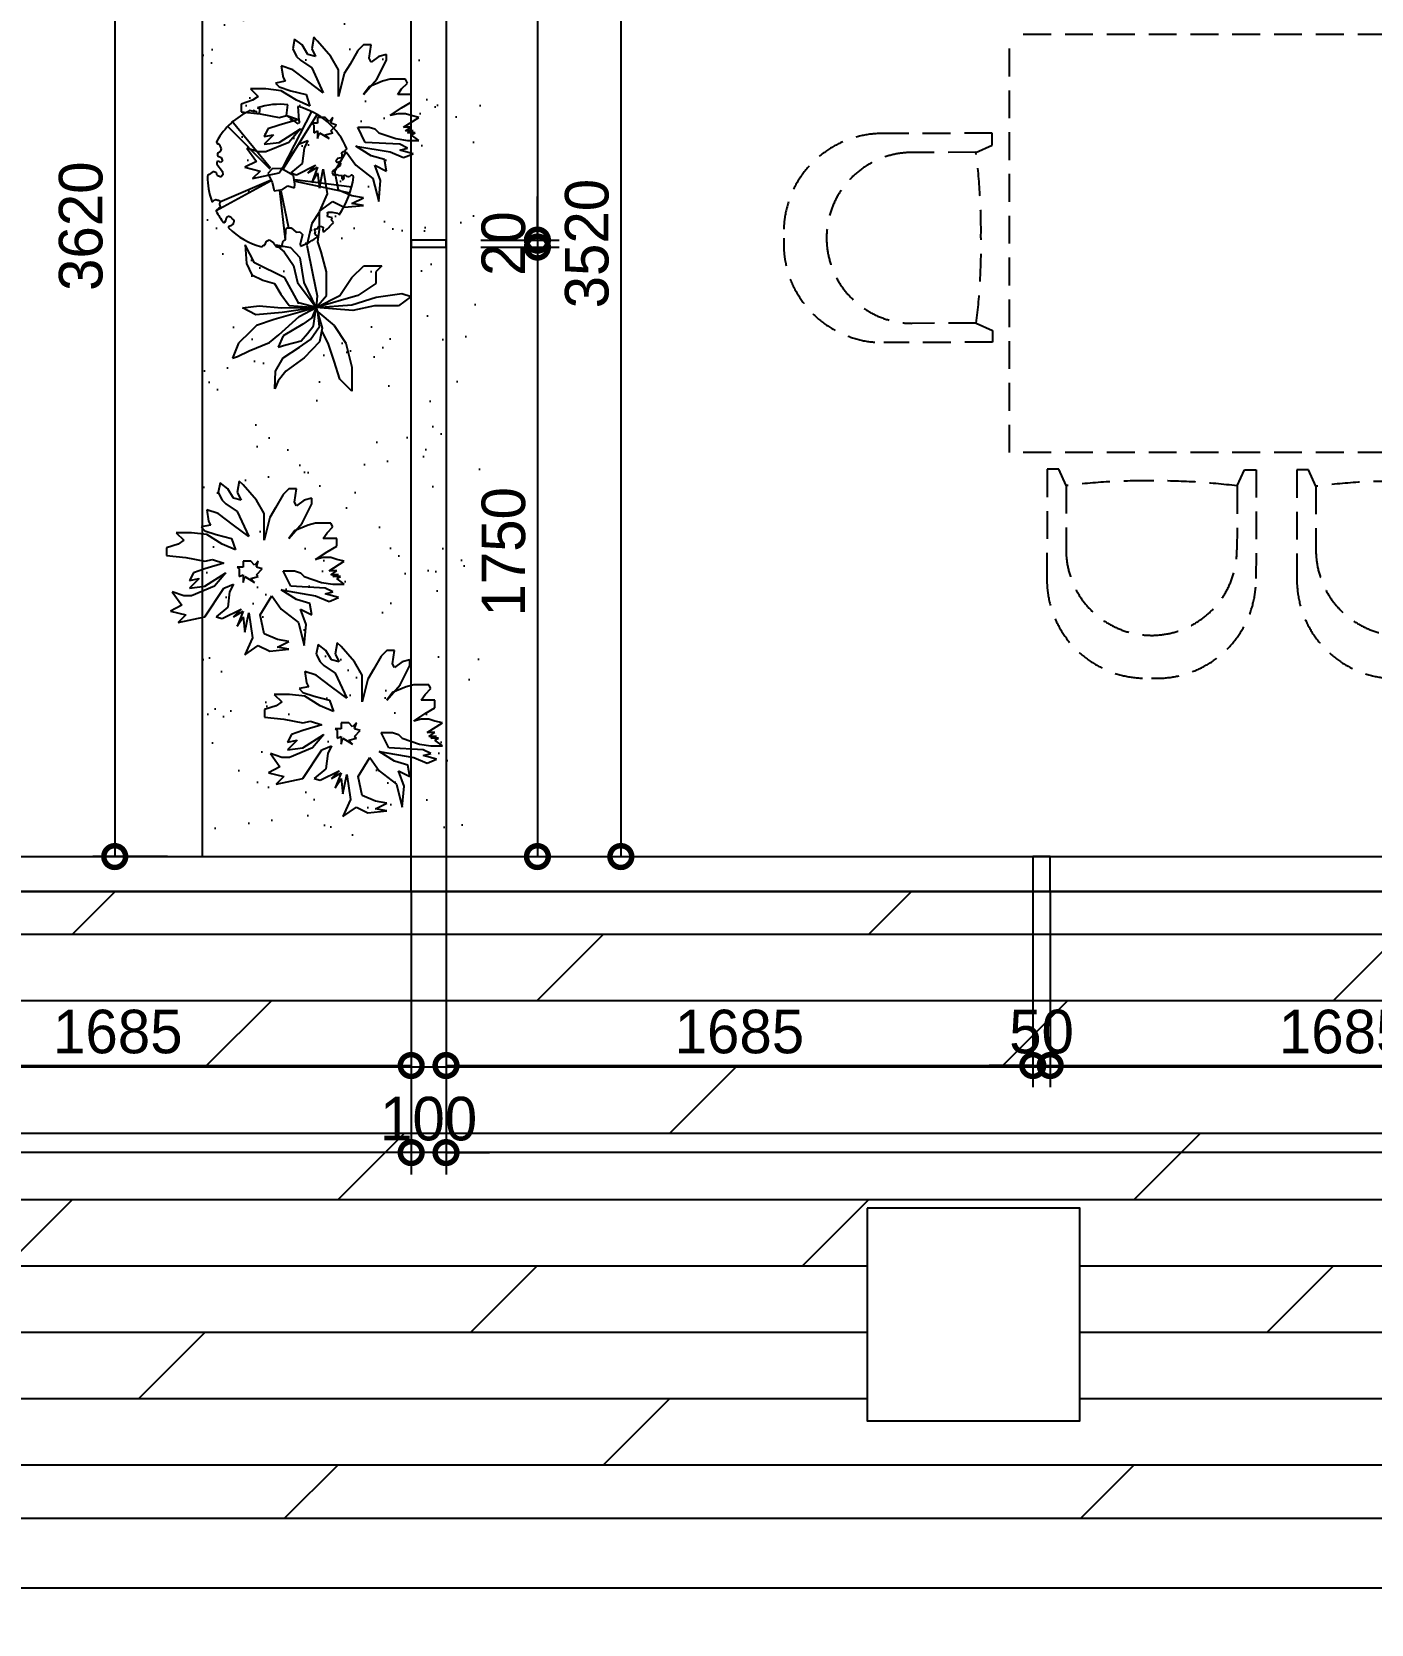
# Model space of a CAD drawing. Header units: millimetres. Extents: x 208943 to 287447, y 51026 to 80481.
# Drawn here: x 221435 to 225280, y 56502 to 61074 of the extents above; entities that cross this region are included whole.
import ezdxf

# ---------------------------------------------------------------- set-up
doc = ezdxf.new("R2010")
doc.units = ezdxf.units.MM
doc.header["$LTSCALE"] = 100
doc.header["$PDMODE"] = 3
doc.linetypes.add('DH-HID2', pattern=[1.2, 0.8, -0.4])
doc.layers.get('DEFPOINTS').update_dxf_attribs({"color": 248})
for name, color, linetype in [('07-DIM WAL', 5, 'Continuous'), ('2CONTINUOUS', 2, 'Continuous'), ('C-WIN', 4, 'Continuous'), ('CO-TREE', 251, 'Continuous'), ('E-HAT', 251, 'Continuous'), ('FU-FURM', 251, 'DH-HID2'), ('TB-TEXT', 4, 'Continuous')]:
    doc.layers.add(name, color=color, linetype=linetype)
doc.styles.add('HY울릉도L', font='Expo M.ttf')
doc.styles.add('YOURNAME', font='HY울릉도M.TTF')
doc.dimstyles.new('50', dxfattribs={"dimscale": 50, "dimtxt": 2.5, "dimasz": 2.5, "dimexe": 1.25, "dimexo": 2, "dimtad": 1, "dimdec": 0, "dimtxsty": 'HY울릉도L', "dimblk": 'DOTSMALL', "dimcen": 2.5, "dimclrd": 1, "dimclre": 1, "dimclrt": 7, "dimadec": 0, "dimazin": 0, "dimtfac": 1, "dimtdec": 0, "dimtix": 1, "dimtmove": 0, "dimatfit": 3, "dimldrblk": 'DOTSMALL', "dimfxl": 0, "dimarcsym": 0})
doc.dimstyles.new('YOURNAME-100', dxfattribs={"dimscale": 100, "dimtxt": 1.8, "dimasz": 0.9, "dimexe": 1, "dimexo": 3, "dimgap": 0.7, "dimtad": 1, "dimdec": 0, "dimzin": 0, "dimdsep": 46, "dimtxsty": 'YOURNAME', "dimblk": 'ARCHTICK', "dimcen": 0, "dimclrd": 1, "dimclre": 1, "dimclrt": 7, "dimadec": 0, "dimazin": 0, "dimtfac": 1, "dimtdec": 0, "dimtix": 1, "dimtmove": 2, "dimatfit": 3, "dimldrblk": 'ARCHTICK', "dimfxl": 0, "dimtolj": 1, "dimtzin": 0, "dimarcsym": 0})

# ---------------------------------------------------------------- blocks, each defined once
blk = doc.blocks.new('wjscpvudaus')
at = {"layer": '2CONTINUOUS'}
for p, q in [((217452.9, 56806.3), (226242.9, 56806.3)), ((208942.9, 56606.3), (226242.9, 56606.3))]:
    blk.add_line(p, q, dxfattribs=at)
blk.add_lwpolyline([(223832.9, 57696.3), (223832.9, 57086.3), (224442.9, 57086.3), (224442.9, 57696.3)], close=True, dxfattribs=at)
blk = doc.blocks.new('_DOTSMALL')
at = {"color": 0, "linetype": 'ByBlock', "const_width": 0.5}
blk.add_lwpolyline([(-0.0625, 0, 1), (0.0625, 0, 1)], format="xyb", close=True, dxfattribs=at)
blk = doc.blocks.new('*D106')
at = {"layer": '07-DIM WAL', "color": 1, "lineweight": -2}
for p, q in [((222723.7, 62226.3), (223188.1, 62226.3)), ((223125.6, 62226.3), (223125.6, 58706.3)), ((222723.7, 58706.3), (223188.1, 58706.3))]:
    blk.add_line(p, q, dxfattribs=at)
at = {"layer": 'DEFPOINTS', "color": 0}
for p in [(222623.7, 62226.3), (222623.7, 58706.3), (223125.6, 58706.3)]:
    blk.add_point(p, dxfattribs=at)
at = {"layer": '07-DIM WAL', "color": 1, "lineweight": -2, "xscale": 125, "yscale": 125, "zscale": 125}
for p, rotation in [((223125.6, 62226.3), 90), ((223125.6, 58706.3), 270)]:
    blk.add_blockref('_DOTSMALL', p, dxfattribs=dict(at, rotation=rotation))
at = {"layer": '07-DIM WAL', "color": 7, "insert": (223028.5, 60466.3), "char_height": 125, "attachment_point": 5, "rotation": 90, "style": 'HY울릉도L'}
blk.add_mtext('3520', dxfattribs=at)
blk = doc.blocks.new('*D107')
at = {"layer": '07-DIM WAL', "color": 1, "lineweight": -2}
for p, q in [((222723.7, 62226.3), (222948.6, 62226.3)), ((222886.1, 62226.3), (222886.1, 60476.3)), ((222723.7, 60476.3), (222948.6, 60476.3))]:
    blk.add_line(p, q, dxfattribs=at)
at = {"layer": 'DEFPOINTS', "color": 0}
for p in [(222623.7, 62226.3), (222623.7, 60476.3), (222886.1, 60476.3)]:
    blk.add_point(p, dxfattribs=at)
at = {"layer": '07-DIM WAL', "color": 1, "lineweight": -2, "xscale": 125, "yscale": 125, "zscale": 125}
for p, rotation in [((222886.1, 62226.3), 90), ((222886.1, 60476.3), 270)]:
    blk.add_blockref('_DOTSMALL', p, dxfattribs=dict(at, rotation=rotation))
at = {"layer": '07-DIM WAL', "color": 7, "insert": (222789.2, 61351.3), "char_height": 125, "attachment_point": 5, "rotation": 90, "style": 'HY울릉도L'}
blk.add_mtext('1750', dxfattribs=at)
blk = doc.blocks.new('*D108')
at = {"layer": '07-DIM WAL', "color": 1, "lineweight": -2}
for p, q in [((222886.1, 60476.3), (222886.1, 60601.3)), ((222723.7, 60476.3), (222948.6, 60476.3)), ((222723.7, 60456.3), (222948.6, 60456.3)), ((222886.1, 60476.3), (222886.1, 60456.3)), ((222886.1, 60456.3), (222886.1, 60331.3))]:
    blk.add_line(p, q, dxfattribs=at)
at = {"layer": 'DEFPOINTS', "color": 0}
for p in [(222623.7, 60476.3), (222623.7, 60456.3), (222886.1, 60456.3)]:
    blk.add_point(p, dxfattribs=at)
at = {"layer": '07-DIM WAL', "color": 1, "lineweight": -2, "xscale": 125, "yscale": 125, "zscale": 125}
for p, rotation in [((222886.1, 60476.3), 270), ((222886.1, 60456.3), 90)]:
    blk.add_blockref('_DOTSMALL', p, dxfattribs=dict(at, rotation=rotation))
at = {"layer": '07-DIM WAL', "color": 7, "insert": (222789, 60466.3), "char_height": 125, "attachment_point": 5, "rotation": 90, "style": 'HY울릉도L'}
blk.add_mtext('20', dxfattribs=at)
blk = doc.blocks.new('*D109')
at = {"layer": '07-DIM WAL', "color": 1, "lineweight": -2}
for p, q in [((222723.7, 60456.3), (222948.6, 60456.3)), ((222886.1, 60456.3), (222886.1, 58706.3)), ((222723.7, 58706.3), (222948.6, 58706.3))]:
    blk.add_line(p, q, dxfattribs=at)
at = {"layer": 'DEFPOINTS', "color": 0}
for p in [(222623.7, 60456.3), (222623.7, 58706.3), (222886.1, 58706.3)]:
    blk.add_point(p, dxfattribs=at)
at = {"layer": '07-DIM WAL', "color": 1, "lineweight": -2, "xscale": 125, "yscale": 125, "zscale": 125}
for p, rotation in [((222886.1, 60456.3), 90), ((222886.1, 58706.3), 270)]:
    blk.add_blockref('_DOTSMALL', p, dxfattribs=dict(at, rotation=rotation))
at = {"layer": '07-DIM WAL', "color": 7, "insert": (222789.2, 59581.3), "char_height": 125, "attachment_point": 5, "rotation": 90, "style": 'HY울릉도L'}
blk.add_mtext('1750', dxfattribs=at)
blk = doc.blocks.new('*D228')
at = {"layer": '07-DIM WAL', "color": 1, "lineweight": -2}
for p, q in [((222623.7, 58606.3), (222623.7, 57793.8)), ((228858.3, 58606.3), (228858.3, 57793.8)), ((228858.3, 57856.3), (222623.7, 57856.3))]:
    blk.add_line(p, q, dxfattribs=at)
at = {"layer": 'DEFPOINTS', "color": 0}
for p in [(222623.7, 58706.3), (228858.3, 58706.3), (222623.7, 57856.3)]:
    blk.add_point(p, dxfattribs=at)
at = {"layer": '07-DIM WAL', "color": 1, "lineweight": -2, "xscale": 125, "yscale": 125, "zscale": 125, "rotation": 180}
blk.add_blockref('_DOTSMALL', (222623.7, 57856.3), dxfattribs=at)
at = {"layer": '07-DIM WAL', "color": 1, "lineweight": -2, "xscale": 125, "yscale": 125, "zscale": 125}
blk.add_blockref('_DOTSMALL', (228858.3, 57856.3), dxfattribs=at)
at = {"layer": '07-DIM WAL', "color": 7, "insert": (225741, 57953.3), "char_height": 125, "attachment_point": 5, "style": 'HY울릉도L'}
blk.add_mtext('6235', dxfattribs=at)
blk = doc.blocks.new('*D229')
at = {"layer": '07-DIM WAL', "color": 1, "lineweight": -2}
for p, q in [((222523.7, 58606.3), (222523.7, 57793.8)), ((222623.7, 58606.3), (222623.7, 57793.8)), ((222523.7, 57856.3), (222398.7, 57856.3)), ((222623.7, 57856.3), (222523.7, 57856.3)), ((222623.7, 57856.3), (222748.7, 57856.3))]:
    blk.add_line(p, q, dxfattribs=at)
at = {"layer": 'DEFPOINTS', "color": 0}
for p in [(222523.7, 58706.3), (222623.7, 58706.3), (222523.7, 57856.3)]:
    blk.add_point(p, dxfattribs=at)
at = {"layer": '07-DIM WAL', "color": 1, "lineweight": -2, "xscale": 125, "yscale": 125, "zscale": 125}
blk.add_blockref('_DOTSMALL', (222523.7, 57856.3), dxfattribs=at)
at = {"layer": '07-DIM WAL', "color": 1, "lineweight": -2, "xscale": 125, "yscale": 125, "zscale": 125, "rotation": 180}
blk.add_blockref('_DOTSMALL', (222623.7, 57856.3), dxfattribs=at)
at = {"layer": '07-DIM WAL', "color": 7, "insert": (222573.7, 57953.1), "char_height": 125, "attachment_point": 5, "style": 'HY울릉도L'}
blk.add_mtext('100', dxfattribs=at)
blk = doc.blocks.new('*D230')
at = {"layer": '07-DIM WAL', "color": 1, "lineweight": -2}
for p, q in [((216942.9, 58606.3), (216942.9, 57793.8)), ((222523.7, 58606.3), (222523.7, 57793.8)), ((222523.7, 57856.3), (216942.9, 57856.3))]:
    blk.add_line(p, q, dxfattribs=at)
at = {"layer": 'DEFPOINTS', "color": 0}
for p in [(216942.9, 58706.3), (222523.7, 58706.3), (216942.9, 57856.3)]:
    blk.add_point(p, dxfattribs=at)
at = {"layer": '07-DIM WAL', "color": 1, "lineweight": -2, "xscale": 125, "yscale": 125, "zscale": 125, "rotation": 180}
blk.add_blockref('_DOTSMALL', (216942.9, 57856.3), dxfattribs=at)
at = {"layer": '07-DIM WAL', "color": 1, "lineweight": -2, "xscale": 125, "yscale": 125, "zscale": 125}
blk.add_blockref('_DOTSMALL', (222523.7, 57856.3), dxfattribs=at)
at = {"layer": '07-DIM WAL', "color": 7, "insert": (219733.3, 57953.1), "char_height": 125, "attachment_point": 5, "style": 'HY울릉도L'}
blk.add_mtext('5581', dxfattribs=at)
blk = doc.blocks.new('*D285')
at = {"layer": '07-DIM WAL', "color": 1, "lineweight": -2}
for p, q in [((222623.7, 58606.3), (222623.7, 58043.8)), ((224308.3, 58606.3), (224308.3, 58043.8)), ((222623.7, 58106.3), (224308.3, 58106.3))]:
    blk.add_line(p, q, dxfattribs=at)
at = {"layer": 'DEFPOINTS', "color": 0}
for p in [(222623.7, 58706.3), (224308.3, 58706.3), (224308.3, 58106.3)]:
    blk.add_point(p, dxfattribs=at)
at = {"layer": '07-DIM WAL', "color": 1, "lineweight": -2, "xscale": 125, "yscale": 125, "zscale": 125, "rotation": 180}
blk.add_blockref('_DOTSMALL', (222623.7, 58106.3), dxfattribs=at)
at = {"layer": '07-DIM WAL', "color": 1, "lineweight": -2, "xscale": 125, "yscale": 125, "zscale": 125}
blk.add_blockref('_DOTSMALL', (224308.3, 58106.3), dxfattribs=at)
at = {"layer": '07-DIM WAL', "color": 7, "insert": (223466, 58203.1), "char_height": 125, "attachment_point": 5, "style": 'HY울릉도L'}
blk.add_mtext('1685', dxfattribs=at)
blk = doc.blocks.new('*D286')
at = {"layer": '07-DIM WAL', "color": 1, "lineweight": -2}
for p, q in [((224308.3, 58606.3), (224308.3, 58043.8)), ((224358.3, 58606.3), (224358.3, 58043.8)), ((224308.3, 58106.3), (224183.3, 58106.3)), ((224308.3, 58106.3), (224358.3, 58106.3)), ((224358.3, 58106.3), (224483.3, 58106.3))]:
    blk.add_line(p, q, dxfattribs=at)
at = {"layer": 'DEFPOINTS', "color": 0}
for p in [(224308.3, 58706.3), (224358.3, 58706.3), (224358.3, 58106.3)]:
    blk.add_point(p, dxfattribs=at)
at = {"layer": '07-DIM WAL', "color": 1, "lineweight": -2, "xscale": 125, "yscale": 125, "zscale": 125}
blk.add_blockref('_DOTSMALL', (224308.3, 58106.3), dxfattribs=at)
at = {"layer": '07-DIM WAL', "color": 1, "lineweight": -2, "xscale": 125, "yscale": 125, "zscale": 125, "rotation": 180}
blk.add_blockref('_DOTSMALL', (224358.3, 58106.3), dxfattribs=at)
at = {"layer": '07-DIM WAL', "color": 7, "insert": (224333.3, 58203.1), "char_height": 125, "attachment_point": 5, "style": 'HY울릉도L'}
blk.add_mtext('50', dxfattribs=at)
blk = doc.blocks.new('*D287')
at = {"layer": '07-DIM WAL', "color": 1, "lineweight": -2}
for p, q in [((224358.3, 58606.3), (224358.3, 58043.8)), ((226042.9, 58606.3), (226042.9, 58043.8)), ((224358.3, 58106.3), (226042.9, 58106.3))]:
    blk.add_line(p, q, dxfattribs=at)
at = {"layer": 'DEFPOINTS', "color": 0}
for p in [(224358.3, 58706.3), (226042.9, 58706.3), (226042.9, 58106.3)]:
    blk.add_point(p, dxfattribs=at)
at = {"layer": '07-DIM WAL', "color": 1, "lineweight": -2, "xscale": 125, "yscale": 125, "zscale": 125, "rotation": 180}
blk.add_blockref('_DOTSMALL', (224358.3, 58106.3), dxfattribs=at)
at = {"layer": '07-DIM WAL', "color": 1, "lineweight": -2, "xscale": 125, "yscale": 125, "zscale": 125}
blk.add_blockref('_DOTSMALL', (226042.9, 58106.3), dxfattribs=at)
at = {"layer": '07-DIM WAL', "color": 7, "insert": (225200.6, 58203.1), "char_height": 125, "attachment_point": 5, "style": 'HY울릉도L'}
blk.add_mtext('1685', dxfattribs=at)
blk = doc.blocks.new('*D294')
at = {"layer": '07-DIM WAL', "color": 1, "lineweight": -2}
for p, q in [((220839.1, 58606.3), (220839.1, 58043.8)), ((222523.7, 58606.3), (222523.7, 58043.8)), ((220839.1, 58106.3), (222523.7, 58106.3))]:
    blk.add_line(p, q, dxfattribs=at)
at = {"layer": 'DEFPOINTS', "color": 0}
for p in [(220839.1, 58706.3), (222523.7, 58706.3), (222523.7, 58106.3)]:
    blk.add_point(p, dxfattribs=at)
at = {"layer": '07-DIM WAL', "color": 1, "lineweight": -2, "xscale": 125, "yscale": 125, "zscale": 125, "rotation": 180}
blk.add_blockref('_DOTSMALL', (220839.1, 58106.3), dxfattribs=at)
at = {"layer": '07-DIM WAL', "color": 1, "lineweight": -2, "xscale": 125, "yscale": 125, "zscale": 125}
blk.add_blockref('_DOTSMALL', (222523.7, 58106.3), dxfattribs=at)
at = {"layer": '07-DIM WAL', "color": 7, "insert": (221681.4, 58203.1), "char_height": 125, "attachment_point": 5, "style": 'HY울릉도L'}
blk.add_mtext('1685', dxfattribs=at)
blk = doc.blocks.new('F-513')
at = {"layer": 'FU-FURM'}
for p, q in [((3000, 600), (0, 600)), ((0, -600), (0, 600)), ((-49.1, 316.8), (-361.4, 316.3)), ((-95.8, 262), (-49.1, 283.1)), ((-49.1, 283.1), (-49.1, 316.9)), ((-95.9, 262.1), (-279.5, 261.7)), ((-95, -228.6), (-278.6, -228.9)), ((-95, -228.6), (-48.1, -249.5)), ((-48.1, -249.5), (-48.1, -283.2)), ((-48.1, -283.2), (-360.4, -284)), ((3000, -600), (0, -600)), ((108.6, -648.1), (107.8, -960.4)), ((142.3, -648.1), (108.5, -648.1)), ((163.2, -695), (142.3, -648.1)), ((653.8, -695.8), (674.9, -649.1)), ((674.9, -649.1), (708.6, -649.1)), ((708.6, -649.1), (708, -961.4)), ((858.7, -650), (824.9, -650)), ((825, -650), (825.5, -962.3)), ((879.8, -696.7), (858.7, -650)), ((163.2, -695), (162.8, -878.6)), ((653.8, -695.9), (653.5, -879.5)), ((879.7, -696.8), (880.1, -880.4))]:
    blk.add_line(p, q, dxfattribs=at)
for centre, radius, start, end in [((-364, 32.3), 284, 89.4711, 183.3157), ((-279, 15.9), 245.8, 90.0951, 180.3391), ((-1850.5, 36.3), 1769.1, 359.369, 7.3329), ((-363.9, 0), 284, 176.794, 270.7191), ((-279, 16.9), 245.8, 179.8511, 270.0951), ((-1850.3, -8.6), 1769.1, 352.8573, 0.8212), ((383.1, -2450.3), 1769.1, 89.1788, 97.1427), ((428, -2450.5), 1769.1, 82.6671, 90.631), ((1105.5, -2451.4), 1769.1, 89.369, 97.3329), ((408.6, -879), 245.8, 179.9049, 270.1489), ((407.7, -879), 245.8, 269.6609, 359.9049), ((1125.9, -880), 245.8, 180.0951, 270.3391), ((391.7, -963.9), 284, 179.2809, 273.206), ((424.1, -964), 284, 266.6843, 0.5289), ((1109.5, -964.9), 284, 179.4711, 273.3157)]:
    blk.add_arc(centre, radius, start, end, dxfattribs=at)
blk = doc.blocks.new('*D334')
at = {"layer": '07-DIM WAL', "color": 1, "lineweight": -2}
for p, q in [((221823.7, 62326.3), (221610.1, 62326.3)), ((221672.6, 62326.3), (221672.6, 58706.3)), ((221823.7, 58706.3), (221610.1, 58706.3))]:
    blk.add_line(p, q, dxfattribs=at)
at = {"layer": 'DEFPOINTS', "color": 0}
for p in [(221923.7, 62326.3), (221672.6, 58706.3), (221923.7, 58706.3)]:
    blk.add_point(p, dxfattribs=at)
at = {"layer": '07-DIM WAL', "color": 1, "lineweight": -2, "xscale": 125, "yscale": 125, "zscale": 125}
for p, rotation in [((221672.6, 62326.3), 90), ((221672.6, 58706.3), 270)]:
    blk.add_blockref('_DOTSMALL', p, dxfattribs=dict(at, rotation=rotation))
at = {"layer": '07-DIM WAL', "color": 7, "insert": (221575.6, 60516.3), "char_height": 125, "attachment_point": 5, "rotation": 90, "style": 'HY울릉도L'}
blk.add_mtext('3620', dxfattribs=at)
blk = doc.blocks.new('T-039')
at = {"layer": 'CO-TREE'}
for p, q in [((12.1, 461.5), (-24.7, 405.2)), ((12.1, 377), (12.1, 461.5)), ((-24.7, 405.2), (-48.3, 301)), ((4.2, 317.8), (12.1, 377)), ((20, 270), (4.2, 317.8)), ((-298, 216.5), (-342.7, 303.8)), ((-342.7, 303.8), (-337.5, 213.6)), ((-124.6, 289.7), (-195.5, 301)), ((-195.5, 301), (-156.1, 270)), ((-156.1, 270), (-111.4, 205.2)), ((-79.9, 241.8), (-124.6, 289.7)), ((-61.5, 123.5), (-79.9, 241.8)), ((-48.3, 301), (-19.4, 160.1)), ((46.3, 174.2), (20, 270)), ((-337.5, 213.6), (-311.2, 160.1)), ((-311.2, 160.1), (-258.6, 134.8)), ((-153.5, 146), (-298, 216.5)), ((-111.4, 205.2), (-93, 123.5)), ((-19.4, 160.1), (1.6, 58.8)), ((46.3, 61.5), (46.3, 174.2)), ((167.7, 146.3), (224.8, 203.5)), ((224.8, 203.5), (310.6, 203.5)), ((310.6, 203.5), (282, 174.9)), ((282, 174.9), (282, 117.7)), ((-258.6, 134.8), (-203.4, 117.9)), ((-203.4, 117.9), (-171.9, 67.2)), ((-87.8, 25), (-153.5, 146)), ((-93, 123.5), (-3.8, 3.4)), ((-3.8, 3.4), (-61.5, 123.5)), ((110.5, 60.6), (167.7, 146.3)), ((282, 117.7), (196.3, 60.6)), ((-355.9, 2.4), (-277, 10.9)), ((-292.8, -31.3), (-355.9, 2.4)), ((-277, 10.9), (-169.2, 2.4)), ((-3.8, 3.4), (-203.8, -53.7)), ((-171.9, 67.2), (-132.4, 13.7)), ((-169.2, 2.4), (-3.8, 3.4)), ((-3.8, 3.4), (-166.6, -20.1)), ((-132.4, 13.7), (-3.8, 3.4)), ((-3.8, 3.4), (-87.8, 25)), ((-85.1, -39.8), (-3.8, 3.4)), ((-3.8, 3.4), (-24.7, -45.4)), ((-16.8, -84.9), (-3.8, 3.4)), ((-3.8, 3.4), (46.3, 61.5)), ((196.3, 60.6), (-3.8, 3.4)), ((-3.8, 3.4), (110.5, 60.6)), ((1.6, 58.8), (-3.8, 3.4)), ((-3.8, 3.4), (167.3, 16.5)), ((172.5, -11.6), (-3.8, 3.4)), ((-3.8, 3.4), (25.3, -96.2)), ((167.3, 16.5), (282.9, 53.1)), ((275, 10.9), (172.5, -11.6)), ((390.7, 10.9), (275, 10.9)), ((282.9, 53.1), (406.5, 70)), ((451.1, 55.9), (390.7, 10.9)), ((406.5, 70), (451.1, 55.9)), ((-166.6, -20.1), (-292.8, -31.3)), ((-203.8, -53.7), (-289.5, -82.3)), ((-182.4, -127.1), (-85.1, -39.8)), ((-24.7, -45.4), (-66.7, -76.5)), ((12.1, -87.7), (4.2, -17.3)), ((4.2, -17.3), (82, -82.3)), ((-318.1, -110.9), (-375.2, -168)), ((-289.5, -82.3), (-318.1, -110.9)), ((-227.1, -163.7), (-182.4, -127.1)), ((-161.4, -132.8), (-185, -186.3)), ((-66.7, -76.5), (-161.4, -132.8)), ((-82.5, -186.3), (-29.9, -149.6)), ((-74.6, -155.3), (-45.7, -121.5)), ((-45.7, -121.5), (-16.8, -84.9)), ((-29.9, -149.6), (12.1, -87.7)), ((25.3, -96.2), (12.1, -160.9)), ((53.4, -168), (24.8, -110.9)), ((82, -82.3), (139.1, -168)), ((-375.2, -168), (-403.2, -239.8)), ((-379.5, -231.3), (-324.3, -203.2)), ((-324.3, -203.2), (-227.1, -163.7)), ((-185, -186.3), (-148.2, -175)), ((-161.4, -237), (-82.5, -186.3)), ((-148.2, -175), (-74.6, -155.3)), ((12.1, -160.9), (-61.5, -237)), ((82, -253.7), (53.4, -168)), ((139.1, -168), (167.7, -282.3)), ((-403.2, -239.8), (-379.5, -231.3)), ((-200.8, -386.2), (-198.2, -301.7)), ((-198.2, -301.7), (-161.4, -237)), ((-148.2, -301.7), (-185, -346.8)), ((-61.5, -237), (-148.2, -301.7)), ((110.5, -339.5), (82, -253.7)), ((167.7, -282.3), (167.7, -396.6)), ((-185, -346.8), (-200.8, -386.2)), ((167.7, -396.6), (110.5, -339.5))]:
    blk.add_line(p, q, dxfattribs=at)
blk = doc.blocks.new('T-003')
at = {"layer": 'CO-TREE'}
for p, q in [((-136.6, 312.4), (-147, 316.3)), ((-128.9, 316), (-136.6, 312.4)), ((-124.2, 309.5), (-128.9, 316)), ((-117, 314), (-124.2, 309.5)), ((-115.4, 301.3), (-117, 314)), ((-112.3, 329.7), (-101.3, 325.7)), ((-102.6, 319.9), (-105.2, 302)), ((-101.3, 325.7), (-102.6, 319.9)), ((8.8, 42.5), (147.1, 311.5)), ((26.3, 293.3), (32.9, 344.6)), ((80.4, 336), (85.6, 268.4)), ((-51.9, 35.4), (-254.6, 240.8)), ((-49.6, 40), (-235.9, 265.7)), ((-105.2, 302), (-115.4, 301.3)), ((11.9, 39.2), (173.7, 297)), ((34.7, 288.4), (26.3, 293.3)), ((39.7, 284.3), (34.7, 288.4)), ((48.4, 280.8), (39.7, 284.3)), ((45.8, 272.6), (48.4, 280.8)), ((56.1, 272.4), (45.8, 272.6)), ((81.4, 253.2), (56.1, 272.4)), ((88.6, 258.9), (81.4, 253.2)), ((85.6, 268.4), (88.6, 258.9)), ((-301.6, 156.8), (-303.9, 158.5)), ((-300.9, 97.5), (-286.3, 91.1)), ((-286.3, 91.1), (-280.7, 75.7)), ((262.7, 75.9), (272.1, 89.2)), ((272.1, 89.2), (287.9, 91.5)), ((-324.7, 24.5), (-344.6, 9.9)), ((-309, 18.9), (-324.7, 24.5)), ((-305.9, 6.1), (-309, 18.9)), ((-306.8, 71.7), (-307.6, 59.8)), ((-307.6, 59.8), (-280.3, 25.3)), ((-298.1, 74.7), (-306.8, 71.7)), ((-288.8, -2.9), (-305.9, 6.1)), ((-288.5, 68.4), (-298.1, 74.7)), ((-278.1, 8.7), (-288.8, -2.9)), ((-280.7, 75.7), (-288.5, 68.4)), ((-280.3, 25.3), (-278.1, 8.7)), ((-42, 37.5), (-62.4, 14.9)), ((-62.4, 14.9), (-41.6, -26.3)), ((0.9, 39.7), (-42, 37.5)), ((59.6, 4.9), (0.9, 39.7)), ((65.4, -35.8), (59.6, 4.9)), ((245.8, 19.2), (248.8, 27.5)), ((253, 5.1), (245.8, 19.2)), ((248.8, 27.5), (284.3, 53.4)), ((271.8, 9.2), (253, 5.1)), ((268.2, 66.8), (262.7, 75.9)), ((279.1, 70.3), (268.2, 66.8)), ((276.4, 4.2), (271.8, 9.2)), ((293.1, 5.4), (276.4, 4.2)), ((286.7, 65), (279.1, 70.3)), ((284.3, 53.4), (286.7, 65)), ((292.3, -12.7), (293.1, 5.4)), ((330.6, 3), (330.2, 2.3)), ((-47, -20.3), (-311, -163.1)), ((-47.9, -17), (-292.7, -122.2)), ((-41.6, -26.3), (-33, -67.7)), ((-33, -67.7), (7.8, -62)), ((-7.4, -66.2), (20.2, -302.2)), ((-1.4, -68), (35.3, -244.7)), ((7.8, -62), (33.3, -43.6)), ((33.3, -43.6), (64.3, -53.8)), ((64.3, -53.8), (65.4, -35.8)), ((65.8, -13.2), (338.1, -48.4)), ((68.3, -20.9), (329.7, -77.5)), ((-326.2, -118.4), (-319.9, -112.9)), ((-319.9, -112.9), (-318.2, -111.6)), ((-318.2, -111.6), (-316.6, -110.7)), ((-316.6, -110.7), (-315.2, -110.1)), ((-315.2, -110.1), (-313.9, -109.7)), ((-313.9, -109.7), (-312.9, -109.6)), ((-312.9, -109.6), (-311.9, -109.6)), ((-311.9, -109.6), (-311, -109.8)), ((-311, -109.8), (-310.2, -109.9)), ((-310.2, -109.9), (-309.5, -110.1)), ((-309.5, -110.1), (-308.8, -110.4)), ((-308.8, -110.4), (-308.2, -110.6)), ((-308.2, -110.6), (-307.5, -110.9)), ((-307.5, -110.9), (-306.7, -111.1)), ((-306.7, -111.1), (-305.9, -111.4)), ((-305.9, -111.4), (-305.1, -111.6)), ((-305.1, -111.6), (-304.1, -111.8)), ((-304.1, -111.8), (-303, -112)), ((-303, -112), (-301.8, -112.3)), ((-301.8, -112.3), (-300.6, -112.5)), ((-300.6, -112.5), (-299.4, -112.7)), ((-299.4, -112.7), (-298.2, -113)), ((-295.2, -150.1), (-298.5, -152.8)), ((-298.2, -113), (-297, -113.3)), ((-297, -113.3), (-295.9, -113.7)), ((-295.9, -113.7), (-294.8, -114.1)), ((-293.1, -147.9), (-295.2, -150.1)), ((-294.8, -114.1), (-293.9, -114.5)), ((-293.9, -114.5), (-293, -115)), ((-293.6, -126.3), (-293.7, -127.4)), ((-293.7, -127.4), (-293.7, -128.5)), ((-293.7, -128.5), (-293.7, -129.6)), ((-293.7, -129.6), (-293.7, -130.8)), ((-293.7, -130.8), (-293.7, -131.9)), ((-293.7, -131.9), (-293.7, -133.1)), ((-293.7, -133.1), (-293.7, -134.3)), ((-293.7, -134.3), (-293.6, -135.6)), ((-293.5, -125.3), (-293.6, -126.3)), ((-293.6, -135.6), (-293.4, -136.8)), ((-293.4, -124.3), (-293.5, -125.3)), ((-293.2, -123.4), (-293.4, -124.3)), ((-293.4, -136.8), (-293.2, -138)), ((-292.9, -122.6), (-293.2, -123.4)), ((-293.2, -138), (-292.9, -139.2)), ((-291.9, -146), (-293.1, -147.9)), ((-293, -115), (-292.2, -115.6)), ((-292.6, -121.9), (-292.9, -122.6)), ((-292.9, -139.2), (-292.4, -140.4)), ((-292.2, -121.2), (-292.6, -121.9)), ((-292.4, -140.4), (-291.9, -141.7)), ((-292.2, -115.6), (-291.6, -116.1)), ((-291.8, -120.6), (-292.2, -121.2)), ((-291.9, -141.7), (-291.5, -142.9)), ((-291.5, -144.4), (-291.9, -146)), ((-291.4, -120), (-291.8, -120.6)), ((-291.6, -116.1), (-291.1, -116.7)), ((-291.5, -142.9), (-291.5, -144.4)), ((-291.1, -119.4), (-291.4, -120)), ((-291.1, -116.7), (-290.8, -117.3)), ((-290.8, -118.9), (-291.1, -119.4)), ((-290.8, -117.3), (-290.6, -117.8)), ((-290.7, -118.4), (-290.8, -118.9)), ((-290.6, -117.8), (-290.7, -118.4)), ((-298.5, -152.8), (-309.5, -160.2)), ((-268.9, -218), (-264.8, -209.8)), ((-264.8, -209.8), (-263.2, -206.4)), ((-263.2, -206.4), (-262.1, -203.4)), ((-262.1, -203.4), (-261.2, -200.8)), ((-261.2, -200.8), (-260.4, -198.5)), ((-260.4, -198.5), (-259.9, -196.5)), ((-259.9, -196.5), (-259.3, -194.8)), ((-259.3, -194.8), (-258.8, -193.4)), ((-258.8, -193.4), (-258.2, -192.3)), ((-258.2, -192.3), (-257.4, -191.4)), ((-257.4, -191.4), (-256.6, -190.7)), ((-256.6, -190.7), (-255.8, -190.3)), ((-255.8, -190.3), (-254.8, -189.9)), ((-254.8, -189.9), (-253.7, -189.7)), ((-253.7, -189.7), (-252.6, -189.6)), ((-252.6, -189.6), (-251.4, -189.6)), ((-251.4, -189.6), (-250.1, -189.6)), ((-250.1, -189.6), (-248.8, -189.7)), ((-248.8, -189.7), (-247.4, -189.8)), ((-247.4, -189.8), (-246.1, -190.1)), ((-246.1, -190.1), (-244.7, -190.4)), ((-244.7, -190.4), (-243.4, -190.8)), ((-243.4, -190.8), (-242.3, -191.4)), ((-242.3, -191.4), (-241.2, -192.1)), ((-241.2, -192.1), (-240.2, -192.9)), ((-240.2, -192.9), (-239.4, -193.9)), ((-239.4, -193.9), (-238.6, -195)), ((-238.6, -195), (-237.8, -196.1)), ((-237.8, -196.1), (-237, -197.3)), ((-237, -197.3), (-236.2, -198.5)), ((-236.2, -198.5), (-235.3, -199.7)), ((-235.3, -199.7), (-234.3, -200.8)), ((-234.3, -200.8), (-233.1, -201.9)), ((-233.1, -201.9), (-231.8, -202.9)), ((-231.8, -202.9), (-230.5, -203.8)), ((-229.5, -226.5), (-230.8, -228.7)), ((-230.5, -203.8), (-229.3, -204.8)), ((-228.8, -224.4), (-229.5, -226.5)), ((-229.3, -204.8), (-228.1, -205.7)), ((-228.3, -222.3), (-228.8, -224.4)), ((-228, -220.4), (-228.3, -222.3)), ((-228.1, -205.7), (-227.1, -206.7)), ((-227.6, -218.6), (-228, -220.4)), ((-227.1, -216.9), (-227.6, -218.6)), ((-227.1, -206.7), (-226.2, -207.7)), ((-226.6, -215.3), (-227.1, -216.9)), ((-226.1, -213.8), (-226.6, -215.3)), ((-226.2, -207.7), (-225.7, -208.7)), ((-225.7, -212.4), (-226.1, -213.8)), ((-225.7, -208.7), (-225.4, -209.8)), ((-225.5, -211.1), (-225.7, -212.4)), ((-225.4, -209.8), (-225.5, -211.1)), ((221.5, -190.4), (221.9, -189.2)), ((245.8, -197.2), (221.5, -190.4)), ((221.9, -189.2), (222.2, -188)), ((222.2, -188), (222.5, -186.9)), ((222.5, -172.9), (222.6, -172.4)), ((222.5, -173.5), (222.5, -172.9)), ((222.7, -174.1), (222.5, -173.5)), ((222.5, -186.9), (222.8, -185.7)), ((222.6, -172.4), (222.9, -171.9)), ((222.9, -174.7), (222.7, -174.1)), ((222.8, -185.7), (223, -184.6)), ((222.9, -171.9), (223.3, -171.4)), ((223.1, -175.3), (222.9, -174.7)), ((223, -184.6), (223.3, -183.5)), ((223.4, -176), (223.1, -175.3)), ((223.3, -171.4), (223.9, -171)), ((223.3, -183.5), (223.5, -182.4)), ((223.6, -176.8), (223.4, -176)), ((223.5, -182.4), (223.7, -181.3)), ((223.8, -177.6), (223.6, -176.8)), ((223.7, -181.3), (223.8, -180.3)), ((223.9, -178.5), (223.8, -177.6)), ((223.8, -180.3), (223.9, -179.4)), ((223.9, -171), (224.7, -170.6)), ((223.9, -179.4), (223.9, -178.5)), ((224.7, -170.6), (225.5, -170.2)), ((225.5, -170.2), (226.5, -169.9)), ((226.5, -169.9), (227.5, -169.7)), ((227.5, -169.7), (228.6, -169.5)), ((228.6, -169.5), (229.8, -169.4)), ((229.8, -169.4), (231, -169.4)), ((231, -169.4), (232.3, -169.4)), ((232.3, -169.4), (233.5, -169.4)), ((233.5, -169.4), (234.7, -169.5)), ((234.7, -169.5), (235.9, -169.5)), ((235.9, -169.5), (237, -169.6)), ((237, -169.6), (238, -169.6)), ((238, -169.6), (239, -169.5)), ((239, -169.5), (239.8, -169.4)), ((239.8, -169.4), (240.6, -169.4)), ((240.6, -169.4), (241.3, -169.3)), ((241.3, -169.3), (242, -169.2)), ((242, -169.2), (242.7, -169.1)), ((242.3, -204.2), (242.7, -202.8)), ((242.3, -205.9), (242.3, -204.2)), ((243.1, -208), (242.3, -205.9)), ((242.7, -169.1), (243.5, -169.1)), ((242.7, -202.8), (243.3, -201.7)), ((244.6, -210.6), (243.1, -208)), ((243.3, -201.7), (244.1, -200.6)), ((243.5, -169.1), (244.3, -169.1)), ((244.1, -200.6), (244.8, -199.5)), ((244.3, -169.1), (269.9, -174.8)), ((247.2, -213.9), (244.6, -210.6)), ((244.8, -199.5), (245.4, -198.4)), ((245.4, -198.4), (245.8, -197.2)), ((251.1, -218), (247.2, -213.9)), ((269.9, -174.8), (270.8, -175)), ((270.8, -175), (271.9, -175.4)), ((271.9, -175.4), (273, -176)), ((273, -176), (274.2, -176.9)), ((274.2, -176.9), (275.6, -178.1)), ((275.6, -178.1), (277, -179.8)), ((277, -179.8), (278.5, -181.9)), ((-240.8, -235.6), (-250, -239.1)), ((-236.2, -233.2), (-240.8, -235.6)), ((-233, -230.9), (-236.2, -233.2)), ((-230.8, -228.7), (-233, -230.9)), ((-69.8, -308.8), (-56.9, -303)), ((-56.9, -303), (-35.4, -316.1)), ((10.8, -307.7), (21.7, -301.4)), ((21.7, -301.4), (22.4, -251.3)), ((22.4, -251.3), (28.1, -244.4)), ((28.1, -244.4), (49, -245.2)), ((49, -245.2), (72.2, -265.5)), ((72.2, -265.5), (90.2, -264.2)), ((90.2, -264.2), (102.3, -276.6)), ((102.3, -276.6), (91.5, -323.6)), ((160.6, -250.8), (175.4, -247.8)), ((165.4, -263.4), (160.6, -250.8)), ((161.4, -275.3), (165.4, -263.4)), ((178.1, -285.6), (161.4, -275.3)), ((175.4, -247.8), (181.6, -237.6)), ((181.6, -237.6), (194.1, -239.2)), ((194.1, -239.2), (201.1, -242.1)), ((201.1, -242.1), (199.5, -254.6)), ((199.5, -254.6), (202.8, -266.2)), ((-92.5, -336), (-85.6, -327)), ((-85.6, -327), (-78.2, -327.3)), ((-78.2, -327.3), (-69.8, -308.8)), ((-35.4, -316.1), (-22.2, -335.5)), ((-22.2, -335.5), (-3, -337.9)), ((-3, -337.9), (5.6, -326.9)), ((5.6, -326.9), (10.8, -307.7)), ((91.5, -323.6), (93.8, -332.8))]:
    blk.add_line(p, q, dxfattribs=at)
for centre, radius, start, end in [((-5.1, -0.3), 346.9, 114.15053, 150.68154), ((-5.1, -0.3), 346.9, 83.70744, 107.99454), ((-5.1, -0.3), 346.9, 22.56042, 75.74051), ((-300, 165.4), 8.67, 150.68154, 259.15963), ((-315.4, 130.9), 29.9, 4.29553, 67.29101), ((-290.3, 105.7), 13.4, 110.84154, 217.951), ((-300.3, 132.1), 14.8, 290.84154, 4.29553), ((299.1, 105.6), 13.4, 69.13389, 146.45782), ((279.9, 102.2), 13.4, 306.47655, 53.58601), ((332, 108), 29.9, 123.8547, 160.13201), ((-343.3, 1.3), 8.67, 98.04686, 179.73621), ((-5.1, -0.3), 346.9, 179.73621, 199.65663), ((305.2, 0.8), 5.6, 50.95053, 213.9465), ((321.9, 21.4), 20.8, 230.95053, 293.5148), ((338.2, -1.2), 8.67, 352.50919, 150.87983), ((-66.5, 52), 416.9, 325.8672, 352.50919), ((294.8, -6.2), 6.99, 248.89401, 33.9465), ((-328.5, -115.8), 3.47, 199.65663, 311.24007), ((-307.5, -163.1), 3.47, 124.03054, 208.29081), ((-5.1, -0.3), 346.9, 208.29081, 219.00089), ((-272, -216.4), 3.47, 219.00089, 333.02719), ((-66.5, 52), 416.9, 310.23904, 319.6297), ((-248.7, -242.4), 3.47, 111.03216, 224.81449), ((-5.1, -0.3), 346.9, 224.81449, 255.40615), ((-66.5, 52), 416.9, 292.61884, 305.92866)]:
    blk.add_arc(centre, radius, start, end, dxfattribs=at)
blk = doc.blocks.new('T-038')
at = {"layer": 'CO-TREE'}
for p, q in [((-192.5, 383.2), (-201.6, 337.5)), ((-155.9, 355.7), (-192.5, 383.2)), ((-101, 392.3), (-110.2, 337.5)), ((-82.8, 374), (-101, 392.3)), ((-201.6, 337.5), (-183.3, 300.9)), ((-128.5, 310), (-155.9, 355.7)), ((-91.9, 300.9), (-128.5, 310)), ((-110.2, 337.5), (-91.9, 300.9)), ((-18.8, 300.9), (-82.8, 374)), ((109.3, 328.3), (72.7, 264.3)), ((136.7, 355.7), (109.3, 328.3)), ((173.3, 355.7), (136.7, 355.7)), ((164.1, 291.7), (173.3, 355.7)), ((246.4, 310), (209.8, 300.9)), ((246.4, 282.6), (246.4, 310)), ((-256.5, 255.2), (-247.4, 200.3)), ((-201.6, 236.9), (-256.5, 255.2)), ((-128.5, 182), (-201.6, 236.9)), ((-183.3, 300.9), (-165.1, 282.6)), ((-165.1, 282.6), (-110.2, 246)), ((-110.2, 246), (-55.3, 127.1)), ((17.8, 236.9), (-18.8, 300.9)), ((17.8, 154.6), (17.8, 236.9)), ((72.7, 264.3), (45.3, 218.6)), ((173.3, 273.5), (164.1, 291.7)), ((209.8, 300.9), (173.3, 273.5)), ((200.7, 191.2), (246.4, 282.6)), ((-238.2, 182), (-283.9, 172.9)), ((-283.9, 172.9), (-265.6, 154.6)), ((-265.6, 154.6), (-210.8, 136.3)), ((-247.4, 200.3), (-238.2, 182)), ((-55.3, 127.1), (-128.5, 182)), ((45.3, 218.6), (17.8, 108.9)), ((17.8, 108.9), (17.8, 154.6)), ((136.7, 118), (200.7, 191.2)), ((164.1, 154.6), (136.7, 118)), ((228.1, 182), (164.1, 154.6)), ((264.7, 191.2), (228.1, 182)), ((337.9, 191.2), (264.7, 191.2)), ((319.6, 145.4), (347, 172.9)), ((347, 172.9), (337.9, 191.2)), ((-393.7, 90.6), (-448.5, 72.3)), ((-402.8, 145.4), (-366.2, 108.9)), ((-329.6, 145.4), (-402.8, 145.4)), ((-366.2, 108.9), (-393.7, 90.6)), ((-256.5, 136.3), (-329.6, 145.4)), ((-183.3, 90.6), (-256.5, 136.3)), ((-210.8, 136.3), (-137.6, 118)), ((-119.3, 63.1), (-183.3, 90.6)), ((-137.6, 118), (-119.3, 63.1)), ((301.3, 118), (319.6, 145.4)), ((356.2, 118), (301.3, 118)), ((319.6, 54), (365.3, 81.4)), ((365.3, 118), (356.2, 118)), ((365.3, 81.4), (365.3, 118)), ((-448.5, 72.3), (-448.5, 35.7)), ((-448.5, 35.7), (-357.1, 26.6)), ((-357.1, 26.6), (-265.6, 8.3)), ((-265.6, 8.3), (-229.1, 17.4)), ((-229.1, 17.4), (-174.2, -0.9)), ((-46.2, 8.3), (-82.8, 8.3)), ((-82.8, 8.3), (-82.8, -19.2)), ((-27.9, -10), (-46.2, 8.3)), ((-9.6, 8.3), (-27.9, -10)), ((-18.8, -19.2), (-9.6, 8.3)), ((264.7, 17.4), (319.6, 54)), ((301.3, 26.6), (264.7, 17.4)), ((337.9, 26.6), (301.3, 26.6)), ((328.7, -37.4), (401.9, 8.3)), ((365.3, 17.4), (337.9, 26.6)), ((401.9, 8.3), (365.3, 17.4)), ((-320.5, -46.6), (-338.8, -83.2)), ((-293.1, -74), (-338.8, -119.7)), ((-338.8, -83.2), (-293.1, -74)), ((-265.6, -28.3), (-320.5, -46.6)), ((-174.2, -0.9), (-265.6, -28.3)), ((-265.6, -110.6), (-165.1, -46.6)), ((-165.1, -46.6), (-219.9, -110.6)), ((-82.8, -19.2), (-110.2, -19.2)), ((-110.2, -19.2), (-101, -28.3)), ((-101, -28.3), (-101, -64.9)), ((-101, -64.9), (-82.8, -55.7)), ((-82.8, -55.7), (-82.8, -92.3)), ((-82.8, -92.3), (-73.6, -64.9)), ((-73.6, -64.9), (-27.9, -92.3)), ((-46.2, -74), (-9.6, -64.9)), ((-27.9, -92.3), (-46.2, -74)), ((8.7, -28.3), (-18.8, -19.2)), ((-18.8, -55.7), (8.7, -28.3)), ((-9.6, -64.9), (-18.8, -55.7)), ((145.8, -110.6), (109.3, -37.4)), ((109.3, -37.4), (164.1, -37.4)), ((164.1, -37.4), (191.6, -46.6)), ((191.6, -46.6), (209.8, -64.9)), ((209.8, -64.9), (292.1, -92.3)), ((365.3, -37.4), (328.7, -37.4)), ((337.9, -55.7), (365.3, -37.4)), ((374.4, -55.7), (337.9, -55.7)), ((347, -64.9), (374.4, -55.7)), ((383.6, -64.9), (347, -64.9)), ((365.3, -74), (383.6, -64.9)), ((401.9, -101.5), (365.3, -74)), ((-421.1, -138), (-375.4, -202)), ((-366.2, -156.3), (-421.1, -138)), ((-338.8, -119.7), (-265.6, -110.6)), ((-219.9, -110.6), (-329.6, -156.3)), ((-265.6, -256.9), (-174.2, -119.7)), ((-174.2, -119.7), (-128.5, -101.5)), ((-146.8, -138), (-155.9, -211.2)), ((-128.5, -101.5), (-146.8, -138)), ((100.1, -128.9), (264.7, -156.3)), ((173.3, -174.6), (100.1, -128.9)), ((310.4, -119.7), (145.8, -110.6)), ((292.1, -92.3), (347, -101.5)), ((347, -138), (310.4, -119.7)), ((310.4, -147.2), (347, -138)), ((374.4, -165.5), (310.4, -147.2)), ((347, -101.5), (401.9, -101.5)), ((-375.4, -202), (-430.2, -229.5)), ((-329.6, -156.3), (-366.2, -156.3)), ((-155.9, -211.2), (-210.8, -256.9)), ((-183.3, -266), (-91.9, -220.3)), ((-91.9, -220.3), (-128.5, -256.9)), ((-0.5, -247.8), (54.4, -156.3)), ((54.4, -156.3), (100.1, -220.3)), ((100.1, -220.3), (182.4, -284.3)), ((237.3, -192.9), (173.3, -174.6)), ((191.6, -220.3), (246.4, -247.8)), ((219, -293.5), (191.6, -220.3)), ((246.4, -247.8), (237.3, -192.9)), ((264.7, -156.3), (328.7, -183.7)), ((328.7, -183.7), (374.4, -165.5)), ((-430.2, -229.5), (-357.1, -247.8)), ((-357.1, -247.8), (-393.7, -284.3)), ((-393.7, -284.3), (-265.6, -256.9)), ((-210.8, -256.9), (-183.3, -266)), ((-128.5, -256.9), (-82.8, -229.5)), ((-82.8, -229.5), (-110.2, -302.6)), ((-110.2, -302.6), (-82.8, -256.9)), ((-82.8, -256.9), (-73.6, -330.1)), ((-73.6, -330.1), (-55.3, -238.6)), ((-55.3, -238.6), (-37, -357.5)), ((17.8, -339.2), (-0.5, -247.8)), ((182.4, -284.3), (209.8, -394.1)), ((209.8, -394.1), (219, -293.5)), ((-37, -357.5), (-73.6, -439.8)), ((81.8, -366.6), (17.8, -339.2)), ((136.7, -375.8), (81.8, -366.6)), ((81.8, -403.2), (136.7, -375.8)), ((-73.6, -439.8), (-9.6, -394.1)), ((-9.6, -394.1), (45.3, -421.5)), ((45.3, -421.5), (136.7, -412.3)), ((136.7, -412.3), (81.8, -403.2))]:
    blk.add_line(p, q, dxfattribs=at)
blk = doc.blocks.new('_ArchTick')
at = {"color": 0, "linetype": 'ByBlock', "const_width": 0.15}
blk.add_lwpolyline([(-0.5, -0.5), (0.5, 0.5)], dxfattribs=at)
blk = doc.blocks.new('*D342')
at = {"layer": '07-DIM WAL', "color": 1, "lineweight": -2}
for p, q in [((216842.9, 56506.3), (216842.9, 55707.9)), ((237942.9, 56506.3), (237942.9, 55707.9)), ((237942.9, 55807.9), (216842.9, 55807.9))]:
    blk.add_line(p, q, dxfattribs=at)
at = {"layer": 'DEFPOINTS', "color": 0}
for p in [(216842.9, 56806.3), (237942.9, 56806.3), (216842.9, 55807.9)]:
    blk.add_point(p, dxfattribs=at)
at = {"layer": '07-DIM WAL', "color": 1, "lineweight": -2, "xscale": 90, "yscale": 90, "zscale": 90, "rotation": 180}
blk.add_blockref('_ArchTick', (216842.9, 55807.9), dxfattribs=at)
at = {"layer": '07-DIM WAL', "color": 1, "lineweight": -2, "xscale": 90, "yscale": 90, "zscale": 90}
blk.add_blockref('_ArchTick', (237942.9, 55807.9), dxfattribs=at)
at = {"layer": '07-DIM WAL', "color": 7, "insert": (227392.9, 55971.5), "char_height": 180, "attachment_point": 5, "style": 'YOURNAME'}
blk.add_mtext('\\A1;21100', dxfattribs=at)

msp = doc.modelspace()

# ---------------------------------------------------------------- hatches: boundary and pattern name
at = {"layer": 'E-HAT'}
h = msp.add_hatch(dxfattribs=at)
h.set_pattern_fill('DOLMIT', color=256, scale=30)
h.paths.add_polyline_path([(216842.9, 58606.3), (216842.9, 57696.3), (217452.9, 57696.3), (217452.9, 56806.3), (237942.9, 56806.3), (237942.9, 69406.3), (240292.9, 69406.3), (240292.9, 71356.3), (224192.9, 71356.3), (224192.9, 69406.3), (235342.9, 69406.3), (235342.9, 58606.3)])
h.paths.add_polyline_path([(232992.9, 57696.3), (232382.9, 57696.3), (232382.9, 57086.3), (232992.9, 57086.3)], flags=16)
h.paths.add_polyline_path([(223832.9, 57696.3), (224442.9, 57696.3), (224442.9, 57086.3), (223832.9, 57086.3)], flags=16)
h = msp.add_hatch(dxfattribs=at)
h.set_pattern_fill('AR-SAND', color=256, scale=5)
h.set_pattern_definition([(37.5, (200, 0), (-8.00016, 244.70662), [0, -193.04, 0, -215.9, 0, -206.375]), (7.5, (200, 0), (224.76164, 358.41255), [0, -104.14, 0, -173.99, 0, -66.675]), (327.5, (43.8, 0), (395.49619, 0.7186), [0, -63.5, 0, -228.6, 0, -298.45]), (317.5, (43.8, 0), (381.77823, 111.46466), [0, -31.75, 0, -149.86, 0, -171.45])])
h.paths.add_polyline_path([(222723.7, 62326.3), (221923.7, 62326.3), (221923.7, 58706.3), (222723.7, 58706.3)])

# ---------------------------------------------------------------- linework, layer by layer
for points in [[(216842.9, 58606.3), (216842.9, 57696.3), (217452.9, 57696.3), (217452.9, 56806.3), (237942.9, 56806.3), (237942.9, 69406.3), (240292.9, 69406.3), (240292.9, 71356.3), (224192.9, 71356.3), (224192.9, 69406.3), (235342.9, 69406.3), (235342.9, 58606.3), (216842.9, 58606.3)], [(222523.7, 62326.3), (221923.7, 62326.3), (221923.7, 58706.3), (222523.7, 58706.3), (222523.7, 62326.3)]]:
    msp.add_lwpolyline(points)
at = {"layer": 'C-WIN'}
for p, q in [((216842.9, 58706.3), (235342.9, 58706.3)), ((216842.9, 58606.3), (235342.9, 58606.3))]:
    msp.add_line(p, q, dxfattribs=at)
for points in [[(222523.7, 62326.3), (222623.7, 62326.3), (222623.7, 58606.3), (222523.7, 58606.3)], [(222523.7, 60456.3), (222623.7, 60456.3), (222623.7, 60476.3), (222523.7, 60476.3)], [(224358.3, 58606.3), (224358.3, 58706.3), (224308.3, 58706.3), (224308.3, 58606.3)]]:
    msp.add_lwpolyline(points, close=True, dxfattribs=at)

# ---------------------------------------------------------------- block references
at = {"layer": '2CONTINUOUS'}
msp.add_blockref('wjscpvudaus', (0, 0), dxfattribs=at)
at = {"layer": 'CO-TREE', "xscale": 0.6, "yscale": 0.6, "zscale": 0.6}
msp.add_blockref('T-003', (222150, 60658.5), dxfattribs=at)
at = {"layer": 'FU-FURM'}
msp.add_blockref('F-513', (224241, 60466.3), dxfattribs=at)
at = {"layer": 'TB-TEXT', "xscale": 0.6, "yscale": 0.6, "zscale": 0.6}
for name, p in [('T-038', (222304.5, 60823.4)), ('T-039', (222253, 60280.8)), ('T-038', (222090.6, 59549.1)), ('T-038', (222372, 59084.9))]:
    msp.add_blockref(name, p, dxfattribs=at)

# ---------------------------------------------------------------- dimensions: what is measured, and where the dimension line sits
at = {"layer": '07-DIM WAL'}
for base, p1, p2, picture, middle in [((221672.6, 58706.3), (221923.7, 62326.3), (221923.7, 58706.3), '*D334', (221575.6, 60516.3)), ((222886.1, 58706.3), (222623.7, 60456.3), (222623.7, 58706.3), '*D109', (222789.2, 59581.3))]:
    dim = msp.add_linear_dim(base=base, p1=p1, p2=p2, angle=90, dimstyle='50', override={"dimtmove": 1}, dxfattribs=at)
    dim.commit()
    dim.dimension.update_dxf_attribs({"geometry": picture, "text_midpoint": middle})
for base, p1, p2, picture, middle in [((223125.6, 58706.3), (222623.7, 62226.3), (222623.7, 58706.3), '*D106', (223028.5, 60466.3)), ((222886.1, 60476.3), (222623.7, 62226.3), (222623.7, 60476.3), '*D107', (222789.2, 61351.3)), ((222886.1, 60456.3), (222623.7, 60476.3), (222623.7, 60456.3), '*D108', (222789, 60466.3))]:
    dim = msp.add_linear_dim(base=base, p1=p1, p2=p2, angle=90, dimstyle='50', dxfattribs=at)
    dim.commit()
    dim.dimension.update_dxf_attribs({"geometry": picture, "text_midpoint": middle})
for base, p1, p2, picture, middle in [((216942.9, 57856.3), (222523.7, 58706.3), (216942.9, 58706.3), '*D230', (219733.3, 57953.1)), ((222523.7, 58106.3), (220839.1, 58706.3), (222523.7, 58706.3), '*D294', (221681.4, 58203.1)), ((222523.7, 57856.3), (222623.7, 58706.3), (222523.7, 58706.3), '*D229', (222573.7, 57953.1)), ((222623.7, 57856.3), (228858.3, 58706.3), (222623.7, 58706.3), '*D228', (225741, 57953.3)), ((224358.3, 58106.3), (224308.3, 58706.3), (224358.3, 58706.3), '*D286', (224333.3, 58203.1)), ((226042.9, 58106.3), (224358.3, 58706.3), (226042.9, 58706.3), '*D287', (225200.6, 58203.1))]:
    dim = msp.add_linear_dim(base=base, p1=p1, p2=p2, dimstyle='50', override={"dimtmove": 1}, dxfattribs=at)
    dim.commit()
    dim.dimension.update_dxf_attribs({"geometry": picture, "text_midpoint": middle})
for base, p1, p2, dimstyle, picture, middle in [((224308.3, 58106.3), (222623.7, 58706.3), (224308.3, 58706.3), '50', '*D285', (223466, 58203.1)), ((216842.9, 55807.9), (237942.9, 56806.3), (216842.9, 56806.3), 'YOURNAME-100', '*D342', (227392.9, 55971.5))]:
    dim = msp.add_linear_dim(base=base, p1=p1, p2=p2, dimstyle=dimstyle, dxfattribs=at)
    dim.commit()
    dim.dimension.update_dxf_attribs({"geometry": picture, "text_midpoint": middle})

doc.saveas('drawing.dxf')
